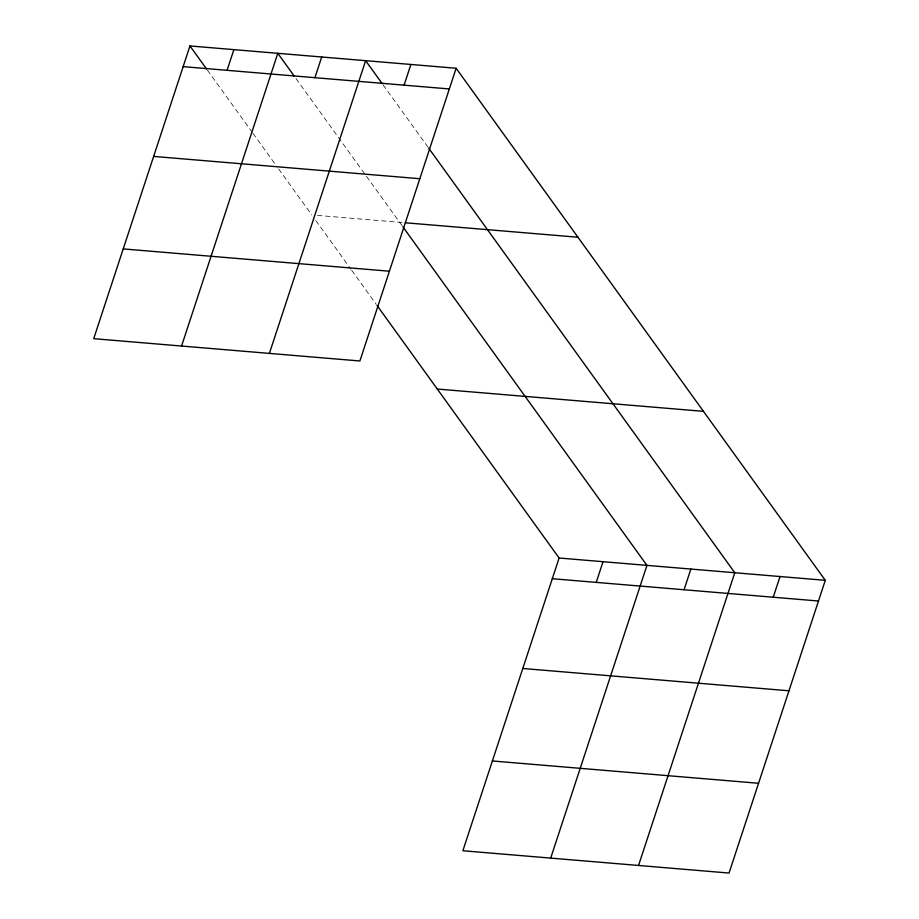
<?xml version="1.0" encoding="UTF-8"?>
<svg xmlns="http://www.w3.org/2000/svg" width="919" height="919" viewBox="0 0 919 919"><rect width="100%" height="100%" fill="white"/><g stroke="black" fill="none" stroke-linecap="round" stroke-linejoin="round"><path stroke-width="0.69" stroke-dasharray="4.59 3.45" d="M317.446 215.402L403.866 222.651M383.039 84.812L427.794 146.891M296.033 78.597L364.809 174.013M366.474 176.31L402.062 225.683M207.361 70.085L252.116 132.164M252.943 133.312L275.321 164.352M278.629 168.947L311.782 214.931M315.86 220.583L350.897 269.198M351.713 270.324L376.17 304.246"/><path stroke-width="1.38" d="M189.957 45.95L93.715 338.674L359.892 360.983L456.134 68.259L189.957 45.95L206.534 68.936M227.073 70.326L233.885 49.626M181.56 346.038L277.802 53.313L294.379 76.3M314.918 77.69L321.719 56.989M269.393 353.401L365.636 60.677L382.212 83.663M404.084 85.157L410.885 64.468M376.985 305.372L559.108 558.017L462.866 850.741L729.043 873.05L825.285 580.326L456.134 68.259M596.224 582.393L603.025 561.693M550.699 858.105L646.942 565.38L402.878 226.809M684.058 589.745L690.87 569.056M638.544 865.468L734.786 572.732L428.622 148.039M773.224 597.224L780.036 576.523M183.157 66.639L449.334 88.948M153.645 156.414L419.822 178.723M405.279 222.766L577.959 237.24M123.238 248.911L389.403 271.22M437.295 389.036L703.46 411.344M559.108 558.017L825.285 580.326M552.308 578.706L818.484 601.015M522.785 668.481L788.961 690.789M492.377 760.966L758.554 783.275"/></g></svg>
